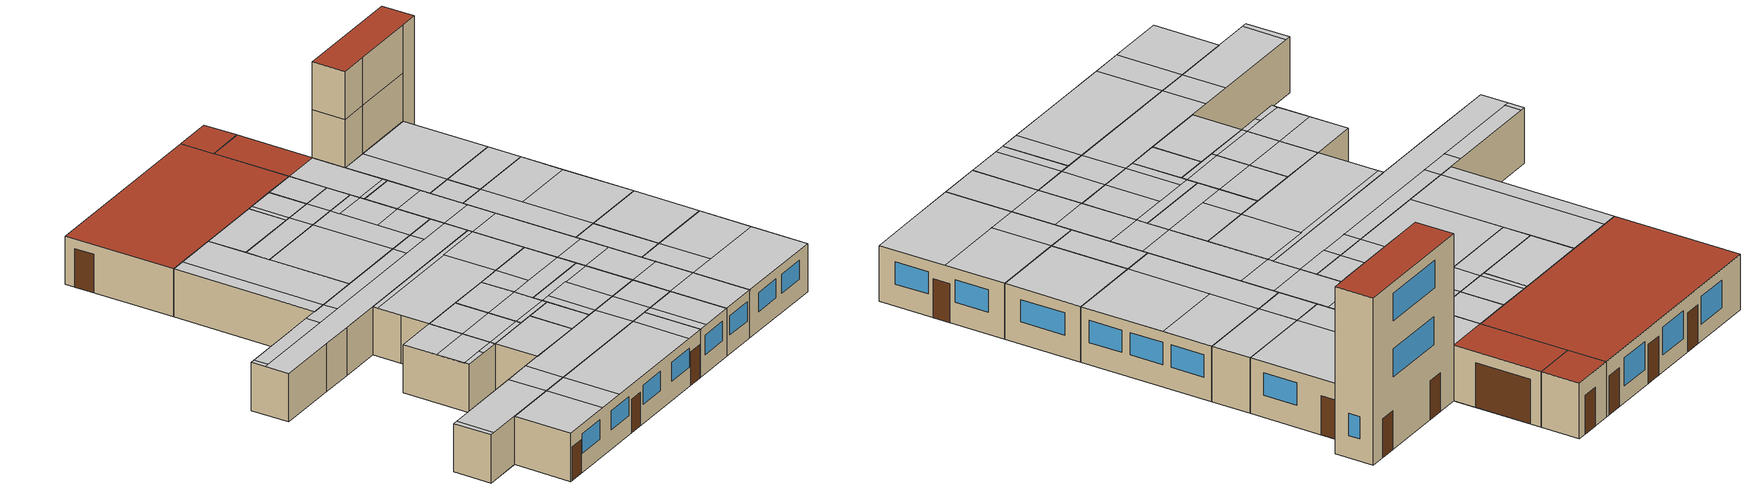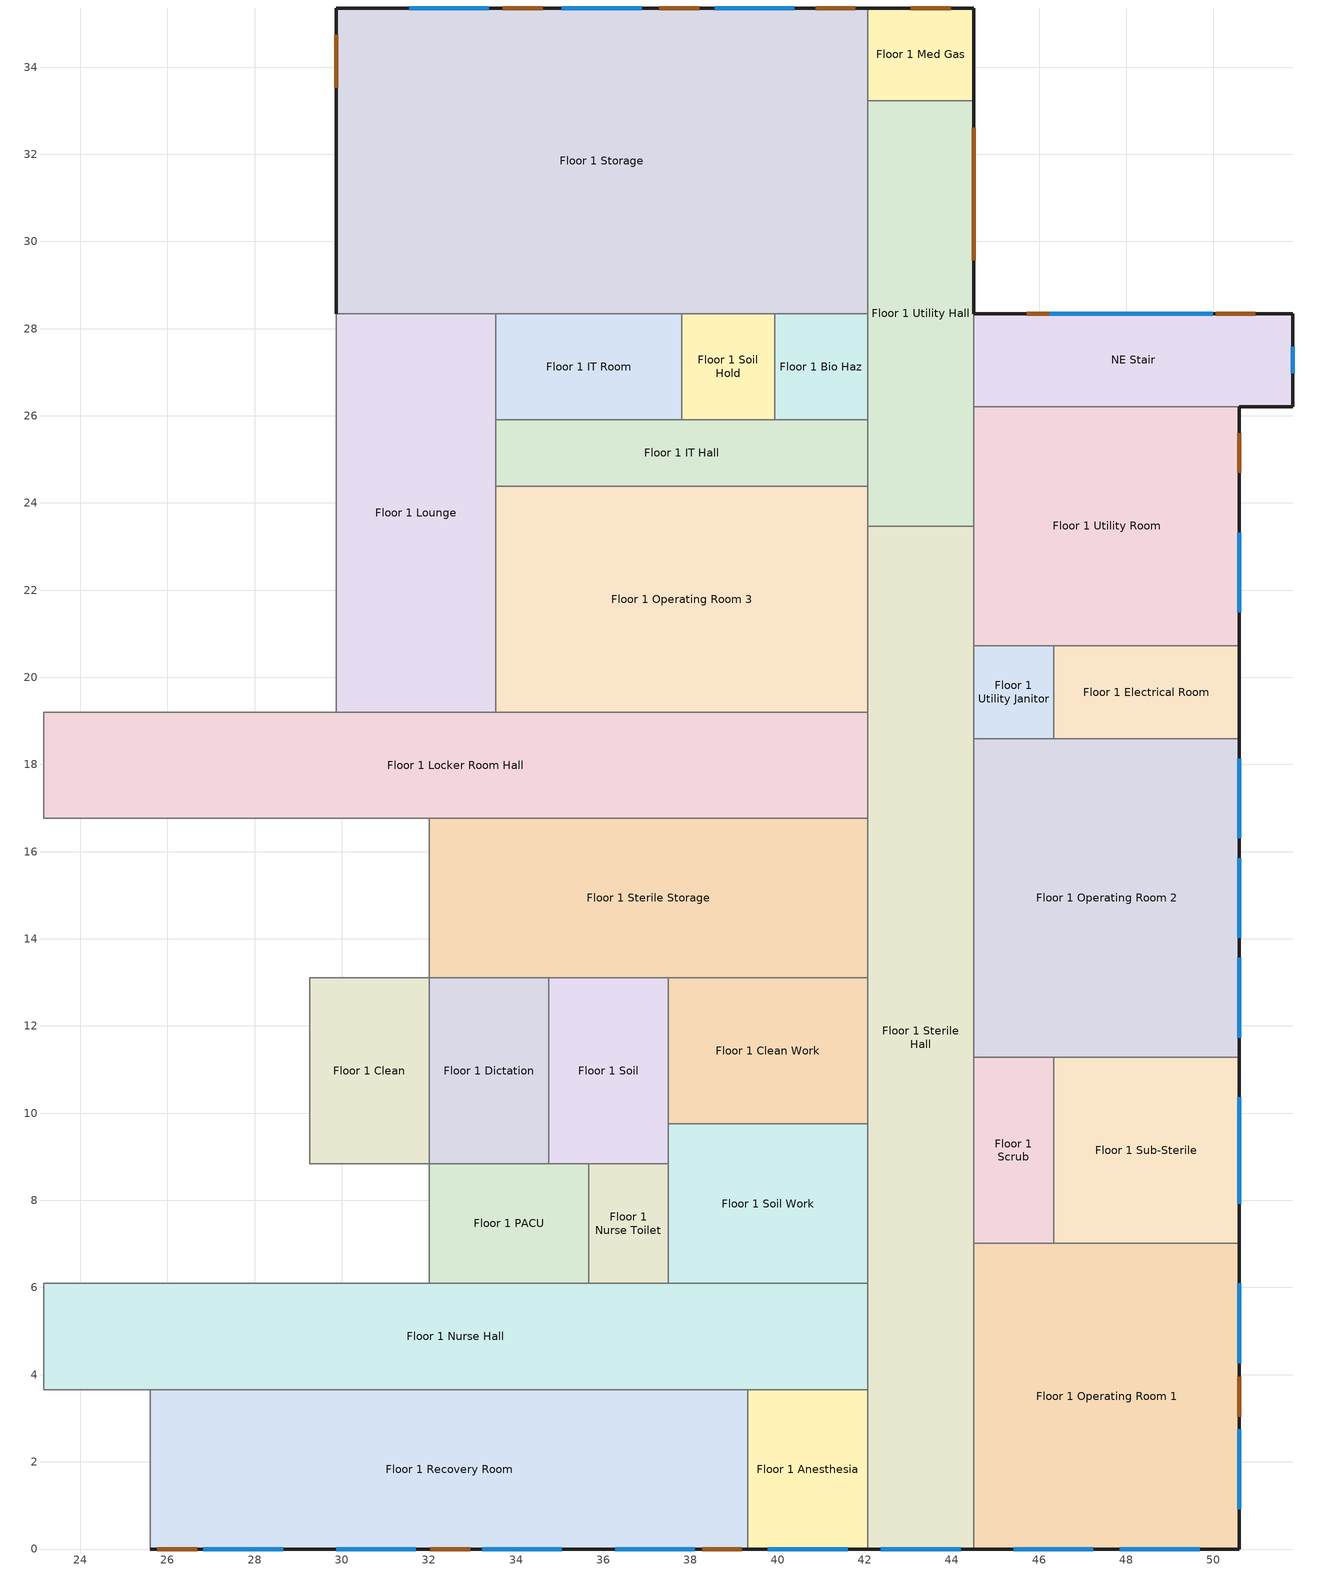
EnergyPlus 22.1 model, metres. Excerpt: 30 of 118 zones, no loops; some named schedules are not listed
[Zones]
Floor 1 Anesthesia
 floor ground (Floor1AnesthesiaSlab_Ffactor): 42.06,3.66 42.06,0 39.32,0 39.32,3.66 z0
 wall outside (nonres_ext_wall_grd): 39.32,0 42.06,0 z0:3.05
 wall to Floor 1 Sterile Hall (int_wall): 42.06,0 42.06,3.66 z0:3.05
 wall to Floor 1 Nurse Hall (int_wall): 42.06,3.66 39.32,3.66 z0:3.05
 wall to Floor 1 Recovery Room (int_wall): 39.32,3.66 39.32,0 z0:3.05
 window (NonresWindow_U_0.364_SHGC_South_0.378): 39.78,0 41.61,0 z1.22:2.44
 ceiling to Floor 2 Exam Hall 3 (int_slab_ceiling): 39.32,0 39.93,0 39.93,3.66 39.32,3.66 z3.05
 ceiling to Floor 2 Exam 4 (int_slab_ceiling): 42.06,3.66 39.93,3.66 39.93,0 42.06,0 z3.05
Floor 1 Bio Haz
 floor adiabatic (Floor1BioHazSlab_Ffactor): 42.06,28.35 42.06,25.91 39.93,25.91 39.93,28.35 z0
 wall to Floor 1 Soil Hold (int_wall): 39.93,28.35 39.93,25.91 z0:3.05
 wall to Floor 1 Utility Hall (int_wall): 42.06,25.91 42.06,28.35 z0:3.05
 wall to Floor 1 Storage (int_wall): 42.06,28.35 39.93,28.35 z0:3.05
 wall to Floor 1 IT Hall (int_wall): 39.93,25.91 42.06,25.91 z0:3.05
 ceiling to Floor 2 Exam 6 (int_slab_ceiling): 42.06,25.91 42.06,28.35 39.93,28.35 39.93,25.91 z3.05
Floor 1 Clean
 floor adiabatic (Floor1CleanSlab_Ffactor): 32,8.84 29.26,8.84 29.26,13.11 32,13.11 z0
 wall to Floor 1 Nurse Station (int_wall): 29.26,8.84 32,8.84 z0:3.05
 wall to Floor 1 Humid (int_wall): 32,13.11 29.26,13.11 z0:3.05
 wall to Floor 1 Nourishment (int_wall): 29.26,13.11 29.26,8.84 z0:3.05
 wall to Floor 1 Dictation (int_wall): 32,8.84 32,13.11 z0:3.05
 ceiling to Floor 2 Exam Hall 2 (int_slab_ceiling): 29.26,8.84 30.78,8.84 30.78,9.14 29.26,9.14 z3.05
 ceiling to Floor 2 Exam 3 (int_slab_ceiling): 32,8.84 32,9.14 30.78,9.14 30.78,8.84 z3.05
 ceiling to Floor 2 X-Ray (int_slab_ceiling): 29.26,13.11 29.26,10.97 32,10.97 32,13.11 z3.05
 ceiling to Floor 2 Reception Hall (int_slab_ceiling): 32,9.14 32,10.97 29.26,10.97 29.26,9.14 z3.05
Floor 1 Clean Work
 floor adiabatic (Floor1CleanWorkSlab_Ffactor): 37.49,9.75 37.49,13.11 42.06,13.11 42.06,9.75 z0
 wall to Floor 1 Sterile Storage (int_wall): 42.06,13.11 37.49,13.11 z0:3.05
 wall to Floor 1 Soil (int_wall): 37.49,13.11 37.49,9.75 z0:3.05
 wall to Floor 1 Sterile Hall (int_wall): 42.06,9.75 42.06,13.11 z0:3.05
 wall to Floor 1 Soil Work (int_wall): 37.49,9.75 42.06,9.75 z0:3.05
 ceiling to Floor 2 Scheduling 1 (int_slab_ceiling): 42.06,13.11 39.01,13.11 39.01,10.97 42.06,10.97 z3.05
 ceiling to Floor 2 X-Ray (int_slab_ceiling): 37.49,13.11 37.49,10.97 39.01,10.97 39.01,13.11 z3.05
 ceiling to Floor 2 Reception Hall (int_slab_ceiling): 42.06,10.97 37.49,10.97 37.49,9.75 42.06,9.75 z3.05
Floor 1 Dictation
 floor adiabatic (Floor1DictationSlab_Ffactor): 34.75,13.11 34.75,8.84 32,8.84 32,13.11 z0
 wall to Floor 1 Sterile Storage (int_wall): 34.75,13.11 32,13.11 z0:3.05
 wall to Floor 1 Soil (int_wall): 34.75,8.84 34.75,13.11 z0:3.05
 wall to Floor 1 PACU (int_wall): 32,8.84 34.75,8.84 z0:3.05
 ceiling to Floor 2 Exam 3 (int_slab_ceiling): 34.75,8.84 34.75,9.14 32,9.14 32,8.84 z3.05
 ceiling to Floor 2 X-Ray (int_slab_ceiling): 32,13.11 32,10.97 34.75,10.97 34.75,13.11 z3.05
 ceiling to Floor 2 Reception Hall (int_slab_ceiling): 34.75,9.14 34.75,10.97 32,10.97 32,9.14 z3.05
Floor 1 Electrical Room
 floor ground (Floor1ElectricalRoomSlab_Ffactor): 50.6,20.73 50.6,18.59 46.33,18.59 46.33,20.73 z0
 wall outside (nonres_ext_wall_grd): 50.6,18.59 50.6,20.73 z0:3.05
 wall to Floor 1 Utility Janitor (int_wall): 46.33,20.73 46.33,18.59 z0:3.05
 wall to Floor 1 Operating Room 2 (int_wall): 46.33,18.59 50.6,18.59 z0:3.05
 wall to Floor 1 Utility Room (int_wall): 50.6,20.73 46.33,20.73 z0:3.05
 ceiling to Floor 2 Exam 5 (int_slab_ceiling): 50.6,18.59 50.6,20.73 46.33,20.73 46.33,18.59 z3.05
Floor 1 IT Hall
 floor adiabatic (Floor1ITHallSlab_Ffactor): 33.53,24.38 33.53,25.91 42.06,25.91 42.06,24.38 z0
 wall to Floor 1 Operating Room 3 (int_wall): 33.53,24.38 42.06,24.38 z0:3.05
 wall to Floor 1 Utility Hall (int_wall): 42.06,24.38 42.06,25.91 z0:3.05
 wall to Floor 1 Lounge (int_wall): 33.53,25.91 33.53,24.38 z0:3.05
 wall to Floor 1 Soil Hold (int_wall): 39.93,25.91 37.8,25.91 z0:3.05
 wall to Floor 1 IT Room (int_wall): 37.8,25.91 33.53,25.91 z0:3.05
 ceiling to Floor 2 Exam 6 (int_slab_ceiling): 42.06,25.91 39.93,25.91 39.93,24.38 42.06,24.38 z3.05
 ceiling to Floor 2 Exam Hall 4 (int_slab_ceiling): 39.93,25.91 38.1,25.91 38.1,24.38 39.93,24.38 z3.05
 ceiling to Floor 2 Exam 7 (int_slab_ceiling): 33.53,24.38 38.1,24.38 38.1,25.91 33.53,25.91 z3.05
Floor 1 IT Room
 floor adiabatic (Floor1ITRoomSlab_Ffactor): 37.8,25.91 33.53,25.91 33.53,28.35 37.8,28.35 z0
 wall to Floor 1 Lounge (int_wall): 33.53,28.35 33.53,25.91 z0:3.05
 wall to Floor 1 Soil Hold (int_wall): 37.8,25.91 37.8,28.35 z0:3.05
 wall to Floor 1 Storage (int_wall): 37.8,28.35 33.53,28.35 z0:3.05
 ceiling to Floor 2 Exam 7 (int_slab_ceiling): 33.53,25.91 37.8,25.91 37.8,28.35 33.53,28.35 z3.05
Floor 1 Locker Room Hall
 floor adiabatic (Floor1LockerRoomHallSlab_Ffactor): 23.16,16.76 23.16,19.2 42.06,19.2 42.06,16.76 z0
 wall to Floor 1 Sterile Hall (int_wall): 42.06,16.76 42.06,19.2 z0:3.05
 wall to Floor 1 Pre-Op Hall (int_wall): 23.16,19.2 23.16,16.76 z0:3.05
 wall to Floor 1 Operating Room 3 (int_wall): 42.06,19.2 33.53,19.2 z0:3.05
 wall to Floor 1 Pre-Op Room 2 (int_wall): 23.16,16.76 27.13,16.76 z0:3.05
 wall to Floor 1 Nourishment (int_wall): 27.13,16.76 29.26,16.76 z0:3.05
 wall to Floor 1 Nurse Janitor (int_wall): 29.26,16.76 32,16.76 z0:3.05
 wall to Floor 1 Sterile Storage (int_wall): 32,16.76 42.06,16.76 z0:3.05
 wall to Floor 1 Locker Room (int_wall): 29.87,19.2 23.16,19.2 z0:3.05
 wall to Floor 1 Lounge (int_wall): 33.53,19.2 29.87,19.2 z0:3.05
 ceiling to Floor 2 Nurse Station 1 (int_slab_ceiling): 42.06,19.2 39.93,19.2 39.93,18.29 42.06,18.29 z3.05
 ceiling to Floor 2 Work Hall (int_slab_ceiling): 42.06,18.29 23.16,18.29 23.16,16.76 42.06,16.76 z3.05
 ceiling to Floor 2 Exam Hall 4 (int_slab_ceiling): 39.93,19.2 38.1,19.2 38.1,18.29 39.93,18.29 z3.05
 ceiling to Floor 2 Exam 7 (int_slab_ceiling): 30.78,19.2 30.78,18.29 38.1,18.29 38.1,19.2 z3.05
 ceiling to Floor 2 Exam Hall 5 (int_slab_ceiling): 28.96,19.2 28.96,18.29 30.78,18.29 30.78,19.2 z3.05
 ceiling to Floor 2 Nurse Station 2 (int_slab_ceiling): 28.96,19.2 23.47,19.2 23.47,18.29 28.96,18.29 z3.05
 ceiling to Floor 2 Exam Hall 6 (int_slab_ceiling): 23.16,18.29 23.47,18.29 23.47,19.2 23.16,19.2 z3.05
Floor 1 Lounge
 floor adiabatic (Floor1LoungeSlab_Ffactor): 29.87,19.2 29.87,28.35 33.53,28.35 33.53,19.2 z0
 wall to Floor 1 Locker Room (int_wall): 29.87,28.35 29.87,19.2 z0:3.05
 wall to Floor 1 Storage (int_wall): 33.53,28.35 29.87,28.35 z0:3.05
 wall to Floor 1 Operating Room 3 (int_wall): 33.53,19.2 33.53,24.38 z0:3.05
 ceiling to Floor 2 Exam 7 (int_slab_ceiling): 33.53,28.35 30.78,28.35 30.78,19.2 33.53,19.2 z3.05
 ceiling to Floor 2 Exam Hall 5 (int_slab_ceiling): 29.87,19.2 30.78,19.2 30.78,28.35 29.87,28.35 z3.05
Floor 1 Med Gas
 floor ground (Floor1MedGasSlab_Ffactor): 42.06,33.22 42.06,35.36 44.5,35.36 44.5,33.22 z0
 wall outside (nonres_ext_wall_grd): 44.5,33.22 44.5,35.36 42.06,35.36 z0:3.05
 wall to Floor 1 Utility Hall (int_wall): 42.06,33.22 44.5,33.22 z0:3.05
 wall to Floor 1 Storage (int_wall): 42.06,35.36 42.06,33.22 z0:3.05
 door (Swinging Door_con): 43.97,35.36 43.06,35.36 z0:2.13
 roof outside (nonres_roof): 42.06,35.36 42.06,33.22 44.5,33.22 44.5,35.36 z3.05
Floor 1 Nurse Hall
 floor adiabatic (Floor1NurseHallSlab_Ffactor): 23.16,6.1 42.06,6.1 42.06,3.66 23.16,3.66 z0
 wall to Floor 1 Step Down (int_wall): 23.16,3.66 25.6,3.66 z0:3.05
 wall to Floor 1 Soil Work (int_wall): 42.06,6.1 37.49,6.1 z0:3.05
 wall to Floor 1 Pre-Op Hall (int_wall): 23.16,6.1 23.16,3.66 z0:3.05
 wall to Floor 1 Sterile Hall (int_wall): 42.06,3.66 42.06,6.1 z0:3.05
 wall to Floor 1 Nurse Toilet (int_wall): 37.49,6.1 35.66,6.1 z0:3.05
 wall to Floor 1 PACU (int_wall): 35.66,6.1 32,6.1 z0:3.05
 wall to Floor 1 Nurse Station (int_wall): 32,6.1 23.16,6.1 z0:3.05
 wall to Floor 1 Recovery Room (int_wall): 25.6,3.66 39.32,3.66 z0:3.05
 ceiling to Floor 2 Exam Hall 1 (int_slab_ceiling): 23.16,3.66 23.47,3.66 23.47,6.1 23.16,6.1 z3.05
 ceiling to Floor 2 Exam 2 (int_slab_ceiling): 28.96,3.66 28.96,6.1 23.47,6.1 23.47,3.66 z3.05
 ceiling to Floor 2 Exam 3 (int_slab_ceiling): 30.78,3.66 38.1,3.66 38.1,6.1 30.78,6.1 z3.05
 ceiling to Floor 2 Exam Hall 2 (int_slab_ceiling): 28.96,3.66 30.78,3.66 30.78,6.1 28.96,6.1 z3.05
 ceiling to Floor 2 Exam Hall 3 (int_slab_ceiling): 39.93,3.66 39.93,6.1 38.1,6.1 38.1,3.66 z3.05
 ceiling to Floor 2 Storage 1 (int_slab_ceiling): 42.06,6.1 39.93,6.1 39.93,3.66 42.06,3.66 z3.05
Floor 1 Nurse Toilet
 floor adiabatic (Floor1NurseToiletSlab_Ffactor): 35.66,6.1 35.66,8.84 37.49,8.84 37.49,6.1 z0
 wall to Floor 1 PACU (int_wall): 35.66,8.84 35.66,6.1 z0:3.05
 wall to Floor 1 Soil (int_wall): 37.49,8.84 35.66,8.84 z0:3.05
 wall to Floor 1 Soil Work (int_wall): 37.49,6.1 37.49,8.84 z0:3.05
 ceiling to Floor 2 Exam 3 (int_slab_ceiling): 35.66,8.84 35.66,6.1 37.49,6.1 37.49,8.84 z3.05
Floor 1 Operating Room 1
 floor ground (Floor1OperatingRoom1Slab_Ffactor): 50.6,7.01 50.6,0 44.5,0 44.5,7.01 z0
 wall outside (nonres_ext_wall_grd): 44.5,0 50.6,0 50.6,7.01 z0:3.05
 wall to Floor 1 Sterile Hall (int_wall): 44.5,7.01 44.5,0 z0:3.05
 wall to Floor 1 Sub-Sterile (int_wall): 50.6,7.01 46.33,7.01 z0:3.05
 wall to Floor 1 Scrub (int_wall): 46.33,7.01 44.5,7.01 z0:3.05
 window (NonresWindow_U_0.364_SHGC_South_0.378): 45.42,0 47.24,0 / 47.85,0 49.68,0 z1.22:2.44
 window (NonresWindow_U_0.364_SHGC_East_0.378): 50.6,0.91 50.6,2.74 / 50.6,4.27 50.6,6.1 z1.22:2.44
 door (Swinging Door_con): 50.6,3.03 50.6,3.95 z0:2.13
 ceiling to Floor 2 Conference (int_slab_ceiling): 50.6,0 50.6,3.66 44.5,3.66 44.5,0 z3.05
 ceiling to Floor 2 Office (int_slab_ceiling): 50.6,7.01 46.33,7.01 46.33,3.66 50.6,3.66 z3.05
 ceiling to Floor 2 Office Hall (int_slab_ceiling): 44.5,3.66 46.33,3.66 46.33,7.01 44.5,7.01 z3.05
Floor 1 Operating Room 2
 floor ground (Floor1OperatingRoom2Slab_Ffactor): 50.6,18.59 50.6,11.28 44.5,11.28 44.5,18.59 z0
 wall outside (nonres_ext_wall_grd): 50.6,11.28 50.6,18.59 z0:3.05
 wall to Floor 1 Utility Janitor (int_wall): 46.33,18.59 44.5,18.59 z0:3.05
 wall to Floor 1 Scrub (int_wall): 44.5,11.28 46.33,11.28 z0:3.05
 wall to Floor 1 Sterile Hall (int_wall): 44.5,18.59 44.5,11.28 z0:3.05
 wall to Floor 1 Sub-Sterile (int_wall): 46.33,11.28 50.6,11.28 z0:3.05
 window (NonresWindow_U_0.364_SHGC_East_0.378): 50.6,11.73 50.6,13.56 / 50.6,16.31 50.6,18.14 / 50.6,14.02 50.6,15.85 z1.22:2.44
 ceiling to Floor 2 Office Hall (int_slab_ceiling): 44.5,18.59 44.5,11.28 46.33,11.28 46.33,18.59 z3.05
 ceiling to Floor 2 Office (int_slab_ceiling): 46.33,15.85 46.33,11.28 50.6,11.28 50.6,15.85 z3.05
 ceiling to Floor 2 Utility (int_slab_ceiling): 46.33,18.59 46.33,15.85 50.6,15.85 50.6,18.59 z3.05
Floor 1 Operating Room 3
 floor adiabatic (Floor1OperatingRoom3Slab_Ffactor): 42.06,24.38 42.06,19.2 33.53,19.2 33.53,24.38 z0
 wall to Floor 1 Utility Hall (int_wall): 42.06,23.47 42.06,24.38 z0:3.05
 wall to Floor 1 Sterile Hall (int_wall): 42.06,19.2 42.06,23.47 z0:3.05
 ceiling to Floor 2 Exam 6 (int_slab_ceiling): 39.93,24.38 39.93,23.77 42.06,23.77 42.06,24.38 z3.05
 ceiling to Floor 2 Exam Hall 4 (int_slab_ceiling): 39.93,24.38 38.1,24.38 38.1,19.2 39.93,19.2 z3.05
 ceiling to Floor 2 Storage 2 (int_slab_ceiling): 39.93,23.77 39.93,21.34 42.06,21.34 42.06,23.77 z3.05
 ceiling to Floor 2 Nurse Station 1 (int_slab_ceiling): 42.06,19.2 42.06,21.34 39.93,21.34 39.93,19.2 z3.05
 ceiling to Floor 2 Exam 7 (int_slab_ceiling): 33.53,19.2 38.1,19.2 38.1,24.38 33.53,24.38 z3.05
Floor 1 PACU
 floor adiabatic (Floor1PACUSlab_Ffactor): 32,6.1 32,8.84 35.66,8.84 35.66,6.1 z0
 wall to Floor 1 Soil (int_wall): 35.66,8.84 34.75,8.84 z0:3.05
 wall to Floor 1 Nurse Station (int_wall): 32,8.84 32,6.1 z0:3.05
 ceiling to Floor 2 Exam 3 (int_slab_ceiling): 32,8.84 32,6.1 35.66,6.1 35.66,8.84 z3.05
Floor 1 Recovery Room
 floor ground (Floor1RecoveryRoomSlab_Ffactor): 39.32,0 25.6,0 25.6,3.66 39.32,3.66 z0
 wall outside (nonres_ext_wall_grd): 25.6,0 39.32,0 z0:3.05
 wall to Floor 1 Step Down (int_wall): 25.6,3.66 25.6,0 z0:3.05
 window (NonresWindow_U_0.364_SHGC_South_0.378): 29.87,0 31.7,0 / 33.22,0 35.05,0 / 36.27,0 38.1,0 / 26.82,0 28.65,0 z1.22:2.44
 door (Swinging Door_con): 32.03,0 32.95,0 / 25.77,0 26.68,0 / 38.27,0 39.18,0 z0:2.13
 ceiling to Floor 2 Exam 2 (int_slab_ceiling): 25.6,0 28.96,0 28.96,3.66 25.6,3.66 z3.05
 ceiling to Floor 2 Exam 3 (int_slab_ceiling): 30.78,0 38.1,0 38.1,3.66 30.78,3.66 z3.05
 ceiling to Floor 2 Exam Hall 2 (int_slab_ceiling): 28.96,0 30.78,0 30.78,3.66 28.96,3.66 z3.05
 ceiling to Floor 2 Exam Hall 3 (int_slab_ceiling): 39.32,3.66 38.1,3.66 38.1,0 39.32,0 z3.05
Floor 1 Scrub
 floor adiabatic (Floor1ScrubSlab_Ffactor): 46.33,7.01 44.5,7.01 44.5,11.28 46.33,11.28 z0
 wall to Floor 1 Sub-Sterile (int_wall): 46.33,7.01 46.33,11.28 z0:3.05
 wall to Floor 1 Sterile Hall (int_wall): 44.5,11.28 44.5,7.01 z0:3.05
 ceiling to Floor 2 Office Hall (int_slab_ceiling): 44.5,7.01 46.33,7.01 46.33,11.28 44.5,11.28 z3.05
Floor 1 Soil
 floor adiabatic (Floor1SoilSlab_Ffactor): 37.49,8.84 34.75,8.84 34.75,13.11 37.49,13.11 z0
 wall to Floor 1 Soil Work (int_wall): 37.49,8.84 37.49,9.75 z0:3.05
 wall to Floor 1 Sterile Storage (int_wall): 37.49,13.11 34.75,13.11 z0:3.05
 ceiling to Floor 2 Exam 3 (int_slab_ceiling): 37.49,8.84 37.49,9.14 34.75,9.14 34.75,8.84 z3.05
 ceiling to Floor 2 X-Ray (int_slab_ceiling): 34.75,13.11 34.75,10.97 37.49,10.97 37.49,13.11 z3.05
 ceiling to Floor 2 Reception Hall (int_slab_ceiling): 37.49,9.14 37.49,10.97 34.75,10.97 34.75,9.14 z3.05
Floor 1 Soil Hold
 floor adiabatic (Floor1SoilHoldSlab_Ffactor): 39.93,28.35 39.93,25.91 37.8,25.91 37.8,28.35 z0
 wall to Floor 1 Storage (int_wall): 39.93,28.35 37.8,28.35 z0:3.05
 ceiling to Floor 2 Exam Hall 4 (int_slab_ceiling): 39.93,28.35 38.1,28.35 38.1,25.91 39.93,25.91 z3.05
 ceiling to Floor 2 Exam 7 (int_slab_ceiling): 37.8,25.91 38.1,25.91 38.1,28.35 37.8,28.35 z3.05
Floor 1 Soil Work
 floor adiabatic (Floor1SoilWorkSlab_Ffactor): 42.06,9.75 42.06,6.1 37.49,6.1 37.49,9.75 z0
 wall to Floor 1 Sterile Hall (int_wall): 42.06,6.1 42.06,9.75 z0:3.05
 ceiling to Floor 2 Exam 3 (int_slab_ceiling): 37.49,6.1 38.1,6.1 38.1,9.14 37.49,9.14 z3.05
 ceiling to Floor 2 Exam Hall 3 (int_slab_ceiling): 38.1,6.1 39.93,6.1 39.93,9.14 38.1,9.14 z3.05
 ceiling to Floor 2 Reception Hall (int_slab_ceiling): 42.06,9.14 42.06,9.75 37.49,9.75 37.49,9.14 z3.05
 ceiling to Floor 2 Dictation (int_slab_ceiling): 42.06,6.1 42.06,9.14 39.93,9.14 39.93,6.1 z3.05
Floor 1 Sterile Hall
 floor ground (Floor1SterileHallSlab_Ffactor): 42.06,23.47 44.5,23.47 44.5,0 42.06,0 z0
 wall outside (nonres_ext_wall_grd): 42.06,0 44.5,0 z0:3.05
 wall to Floor 1 Utility Hall (int_wall): 44.5,23.47 42.06,23.47 z0:3.05
 wall to Floor 1 Sterile Storage (int_wall): 42.06,16.76 42.06,13.11 z0:3.05
 wall to Floor 1 Utility Janitor (int_wall): 44.5,18.59 44.5,20.73 z0:3.05
 wall to Floor 1 Utility Room (int_wall): 44.5,20.73 44.5,23.47 z0:3.05
 window (NonresWindow_U_0.364_SHGC_South_0.378): 42.37,0 44.2,0 z1.22:2.44
 ceiling to Floor 2 Conference (int_slab_ceiling): 44.5,0 44.5,3.66 42.06,3.66 42.06,0 z3.05
 ceiling to Floor 2 Storage 2 (int_slab_ceiling): 42.06,23.47 42.06,21.34 44.5,21.34 44.5,23.47 z3.05
 ceiling to Floor 2 Lounge (int_slab_ceiling): 42.06,6.1 44.5,6.1 44.5,9.14 42.06,9.14 z3.05
 ceiling to Floor 2 Conference Toilet (int_slab_ceiling): 44.5,3.66 44.5,6.1 42.06,6.1 42.06,3.66 z3.05
 ceiling to Floor 2 Scheduling 1 (int_slab_ceiling): 42.06,10.97 44.5,10.97 44.5,16.46 42.06,16.46 z3.05
 ceiling to Floor 2 Work Hall (int_slab_ceiling): 42.06,16.46 44.5,16.46 44.5,18.29 42.06,18.29 z3.05
 ceiling to Floor 2 Reception Hall (int_slab_ceiling): 44.5,9.14 44.5,10.97 42.06,10.97 42.06,9.14 z3.05
 ceiling to Floor 2 Nurse Station 1 (int_slab_ceiling): 44.5,21.34 42.06,21.34 42.06,18.29 44.5,18.29 z3.05
Floor 1 Sterile Storage
 floor adiabatic (Floor1NurseStorageSlab_Ffactor): 42.06,16.76 42.06,13.11 32,13.11 32,16.76 z0
 wall to Floor 1 Nurse Janitor (int_wall): 32,16.76 32,14.94 z0:3.05
 wall to Floor 1 Humid (int_wall): 32,14.94 32,13.11 z0:3.05
 ceiling to Floor 2 Scheduling 1 (int_slab_ceiling): 42.06,13.11 42.06,16.46 39.01,16.46 39.01,13.11 z3.05
 ceiling to Floor 2 Work Hall (int_slab_ceiling): 32,16.76 32,16.46 42.06,16.46 42.06,16.76 z3.05
 ceiling to Floor 2 X-Ray (int_slab_ceiling): 39.01,13.11 39.01,16.46 32,16.46 32,13.11 z3.05
Floor 1 Storage
 floor ground (Floor1StorageSlab_Ffactor): 29.87,35.36 42.06,35.36 42.06,28.35 29.87,28.35 z0
 wall outside (nonres_ext_wall_grd): 42.06,35.36 29.87,35.36 29.87,28.35 z0:3.05
 wall to Floor 1 Utility Hall (int_wall): 42.06,28.35 42.06,33.22 z0:3.05
 window (NonresWindow_U_0.364_SHGC_North_0.378): 40.39,35.36 38.56,35.36 / 36.88,35.36 35.05,35.36 / 33.38,35.36 31.55,35.36 z0.91:2.44
 door (Swinging Door_con): 29.87,34.75 29.87,33.53 z0:2.44; 41.78,35.36 40.87,35.36 / 38.2,35.36 37.29,35.36 / 34.61,35.36 33.69,35.36 z0:2.13
 roof outside (nonres_roof): 42.06,35.36 29.87,35.36 29.87,28.35 42.06,28.35 z3.05
Floor 1 Sub-Sterile
 floor ground (Floor1Sub-SterileSlab_Ffactor): 46.33,7.01 46.33,11.28 50.6,11.28 50.6,7.01 z0
 wall outside (nonres_ext_wall_grd): 50.6,7.01 50.6,11.28 z0:3.05
 window (NonresWindow_U_0.364_SHGC_East_0.378): 50.6,7.92 50.6,10.36 z1.22:2.44
 ceiling to Floor 2 Office (int_slab_ceiling): 46.33,11.28 46.33,7.01 50.6,7.01 50.6,11.28 z3.05
Floor 1 Utility Hall
 floor ground (Floor1UtilityHallSlab_Ffactor): 44.5,23.47 42.06,23.47 42.06,33.22 44.5,33.22 z0
 wall outside (nonres_ext_wall_grd): 44.5,28.35 44.5,33.22 z0:3.05
 wall to Floor 1 Utility Room (int_wall): 44.5,23.47 44.5,26.21 z0:3.05
 wall to NE Stair (int_wall): 44.5,26.21 44.5,28.35 z0:3.05
 door (Overhead Door_con): 44.5,29.57 44.5,32.61 z0:2.44
 ceiling to Floor 2 Storage 2 (int_slab_ceiling): 44.5,23.47 44.5,23.77 42.06,23.77 42.06,23.47 z3.05
 ceiling to Floor 2 Exam 6 (int_slab_ceiling): 44.5,28.35 42.06,28.35 42.06,23.77 44.5,23.77 z3.05
 roof outside (nonres_roof): 42.06,33.22 42.06,28.35 44.5,28.35 44.5,33.22 z3.05
Floor 1 Utility Janitor
 floor adiabatic (Floor1UtilityJanitorSlab_Ffactor): 46.33,18.59 44.5,18.59 44.5,20.73 46.33,20.73 z0
 wall to Floor 1 Utility Room (int_wall): 46.33,20.73 44.5,20.73 z0:3.05
 ceiling to Floor 2 Office Hall (int_slab_ceiling): 44.5,18.59 46.33,18.59 46.33,20.73 44.5,20.73 z3.05
Floor 1 Utility Room
 floor ground (Floor1UtilityRoomSlab_Ffactor): 44.5,20.73 44.5,26.21 50.6,26.21 50.6,20.73 z0
 wall outside (nonres_ext_wall_grd): 50.6,20.73 50.6,26.21 z0:3.05
 wall to NE Stair (int_wall): 50.6,26.21 44.5,26.21 z0:3.05
 window (NonresWindow_U_0.364_SHGC_East_0.378): 50.6,21.49 50.6,23.32 z1.22:2.44
 door (Swinging Door_con): 50.6,24.69 50.6,25.6 z0:2.13
 ceiling to Floor 2 Office Hall (int_slab_ceiling): 46.33,26.21 44.5,26.21 44.5,20.73 46.33,20.73 z3.05
 ceiling to Floor 2 Exam 5 (int_slab_ceiling): 46.33,26.21 46.33,20.73 50.6,20.73 50.6,26.21 z3.05
NE Stair
 floor ground (NEStairSlab_Ffactor): 51.82,28.35 51.82,26.21 44.5,26.21 44.5,28.35 z0
 wall outside (nonres_ext_wall_grd): 50.6,26.21 51.82,26.21 51.82,28.35 44.5,28.35 z0:9.14
 wall to Floor 2 Office Hall (int_wall): 44.5,26.21 46.33,26.21 z3.05:6.1
 wall to Floor 2 Exam 5 (int_wall): 46.33,26.21 50.6,26.21 z3.05:6.1
 wall to Floor 3 Mechanical Hall (int_wall): 44.5,26.21 46.33,26.21 z6.1:9.14
 wall to Floor 2 Exam 6 (int_wall): 44.5,28.35 44.5,26.21 z3.05:6.1
 wall to Floor 3 Mechanical (int_wall): 46.33,26.21 50.6,26.21 z6.1:9.14
 wall to Floor 3 Lounge (int_wall): 44.5,28.35 44.5,26.21 z6.1:9.14
 window (NonresWindow_U_0.364_SHGC_East_0.378): 51.82,26.97 51.82,27.58 z1.22:2.44
 window (NonresWindow_U_0.364_SHGC_North_0.378): 49.99,28.35 46.24,28.35 z7.01:8.53; 49.99,28.35 46.33,28.35 z3.96:5.49
 door (Swinging Door_con): 46.63,28.35 45.72,28.35 / 50.96,28.35 50.05,28.35 z0:2.13
 roof outside (nonres_roof): 51.82,26.21 51.82,28.35 44.5,28.35 44.5,26.21 z9.14
[Building]
OutPatientHealthCare: North Axis {deg}=0; Terrain=City; Loads Convergence Tolerance Value {W}=0.04; Temperature Convergence Tolerance Value {deltaC}=0.2; Solar Distribution=FullInteriorAndExterior; Maximum Number of Warmup Days=25; Minimum Number of Warmup Days=6
[Site:Location]
Site:Location=Buffalo.Niagara.Intl.AP_NY_USA WMO=725280; Latitude {N+ S-}=42.94; Longitude {W- E+}=-78.74; Time Zone Relative to GMT {GMT+/-}=-5; Elevation {m}=215
[SizingPeriod:DesignDay] Day of Month=21; Dry-Bulb Temperature Range Modifier Type=DefaultMultipliers; Humidity Condition Type=Wetbulb; Barometric Pressure {Pa}=98769; Rain {Yes/No}=No; Snow on ground {Yes/No}=No; Daylight Savings Time Indicator=No
Name | Month | Day Type | Maximum Dry-Bulb Temperature {C} | Daily Dry-Bulb Temperature Range {C} | Wetbulb at Maximum Dry-Bulb {C} | Wind Speed {m/s} design conditions vs. traditional 6.71 m/s (15 mph) | Wind Direction {Degrees; N=0, S=180} | Solar Model Indicator | Clearness {0.0 to 1.1} | Wind Speed {m/s} design conditions vs. traditional 3.35 m/s (7mph) | ASHRAE Clear Sky Optical Depth for Beam Irradiance (taub) | ASHRAE Clear Sky Optical Depth for Diffuse Irradiance (taud)
Buffalo.Niagara.Intl.AP_NY_USA Ann Htg 99.6% Condns DB | 1 | WinterDesignDay | -16.3 | 0 | -16.3 | 5.1 | 270 | ASHRAEClearSky | 0
Buffalo.Niagara.Intl.AP_NY_USA Ann Clg .4% Condns DB=>MWB | 7 | SummerDesignDay | 30.3 | 9.3 | 21.8 |  | 240 | ASHRAETau |  | 5.7 | 0.462 | 2.001
[Site:WaterMainsTemperature]
Calculation Method=Correlation; Annual average outdoor air temperature {C}=8.96667; Maximum difference in monthly average outdoor air temperatures {C}=26.2
[Site:GroundTemperature:FCfactorMethod]
January Ground Temperature {C}=9.7; February Ground Temperature {C}=6; March Ground Temperature {C}=-2.2; April Ground Temperature {C}=-3.4; May Ground Temperature {C}=-4.2; June Ground Temperature {C}=2.7; July Ground Temperature {C}=7.5; August Ground Temperature {C}=13.7; September Ground Temperature {C}=18.6; October Ground Temperature {C}=22; November Ground Temperature {C}=20.7; December Ground Temperature {C}=16.5
[Material:NoMass]
Opaque Door panel_con: MediumRough, 0.475973, 0.9, 0.7, 0.7
Overhead Door_con Panel: MediumRough, 0.568097, 0.9, 0.7, 0.7
CP02 CARPET PAD: VeryRough, 0.21648, 0.9, 0.7, 0.8
Nonres_Roof_Insulation: MediumSmooth, 5.30668, 0.9, 0.7, 0.7
Nonres_Exterior_Wall_Insulation_grd: MediumSmooth, 1.18092, 0.9, 0.7, 0.7
[Construction]
Swinging Door_con: Opaque Door panel_con
Overhead Door_con: Overhead Door_con Panel
InteriorFurnishings: Std Wood 6inch
int_wall: G01 13mm gypsum board, G01 13mm gypsum board
int_slab_ceiling: CP02 CARPET PAD, 100mm Normalweight concrete floor
nonres_roof: F13 Built-up roofing, Nonres_Roof_Insulation, F08 Metal surface
nonres_ext_wall_grd: F07 25mm stucco, G01 16mm gypsum board, Nonres_Exterior_Wall_Insulation_grd, G01 16mm gypsum board
NonresWindow_U_0.364_SHGC_South_0.378: Glazing Layer South
NonresWindow_U_0.364_SHGC_North_0.378: Glazing Layer North
NonresWindow_U_0.364_SHGC_East_0.378: Glazing Layer East
[Material]
Name | Roughness | Thickness {m} | Conductivity {W/m-K} | Density {kg/m3} | Specific Heat {J/kg-K} | Thermal Absorptance | Solar Absorptance | Visible Absorptance | Absorptance:Thermal | Absorptance:Solar | Absorptance:Visible
Std Wood 6inch | MediumSmooth | 0.15 | 0.12 | 540 | 1210 | 0.9 | 0.7 | 0.7
F07 25mm stucco | Smooth | 0.0254 | 0.72 | 1856 | 840 | 0.9 | 0.7 | 0.7
F08 Metal surface | Smooth | 0.0008 | 45.28 | 7824 | 500
F13 Built-up roofing | Rough | 0.0095 | 0.16 | 1120 | 1460 |  |  |  | 0.9 | 0.7
G01 13mm gypsum board | Smooth | 0.0127 | 0.16 | 800 | 1090 |  |  |  | 0.9 | 0.7 | 0.5
G01 16mm gypsum board | MediumSmooth | 0.0159 | 0.16 | 800 | 1090
100mm Normalweight concrete floor | MediumRough | 0.1016 | 2.31 | 2322 | 832
[WindowMaterial:SimpleGlazingSystem] U-Factor {W/m2-K}=2.06689; Solar Heat Gain Coefficient=0.378; Visible Transmittance=0.4158
Glazing Layer South; Glazing Layer North; Glazing Layer East
[Construction:FfactorGroundFloor] F-Factor {W/m-K}=0.90012
Name | Area {m2} | PerimeterExposed {m}
Floor1AnesthesiaSlab_Ffactor | 10.0335 | 2.7432
Floor1BioHazSlab_Ffactor; Floor1SoilHoldSlab_Ffactor | 5.20257 | 0
Floor1CleanSlab_Ffactor; Floor1DictationSlab_Ffactor; Floor1SoilSlab_Ffactor | 11.7058 | 0
Floor1CleanWorkSlab_Ffactor | 15.329 | 0
Floor1ElectricalRoomSlab_Ffactor | 9.1045 | 2.1336
Floor1ITHallSlab_Ffactor | 13.0064 | 0
Floor1ITRoomSlab_Ffactor | 10.4051 | 0
Floor1LockerRoomHallSlab_Ffactor; Floor1NurseHallSlab_Ffactor | 46.0799 | 0
Floor1LoungeSlab_Ffactor | 33.4451 | 0
Floor1MedGasSlab_Ffactor | 5.20257 | 4.572
Floor1NurseToiletSlab_Ffactor | 5.01676 | 0
Floor1OperatingRoom1Slab_Ffactor | 42.7354 | 13.1064
Floor1OperatingRoom2Slab_Ffactor | 44.5935 | 7.3152
Floor1OperatingRoom3Slab_Ffactor | 44.2218 | 0
Floor1PACUSlab_Ffactor | 10.0335 | 0
Floor1RecoveryRoomSlab_Ffactor | 50.1676 | 13.716
Floor1ScrubSlab_Ffactor | 7.80386 | 0
Floor1SoilWorkSlab_Ffactor | 16.7225 | 0
Floor1SterileHallSlab_Ffactor | 57.2283 | 2.4384
Floor1NurseStorageSlab_Ffactor | 36.7896 | 0
Floor1StorageSlab_Ffactor | 85.4708 | 19.2024
Floor1Sub-SterileSlab_Ffactor | 18.209 | 4.2672
Floor1UtilityHallSlab_Ffactor | 23.7832 | 4.8768
Floor1UtilityJanitorSlab_Ffactor | 3.90193 | 0
Floor1UtilityRoomSlab_Ffactor | 33.4451 | 5.4864
NEStairSlab_Ffactor | 15.6077 | 10.668
[Zone] Type=1; Multiplier=1; Ceiling Height {m}=-9999; Floor Area {m2}=autocalculate; Part of Total Floor Area=Yes
Name | Volume {m3}
Floor 1 Anesthesia; Floor 1 PACU | 30.5822
Floor 1 Bio Haz; Floor 1 Med Gas; Floor 1 Soil Hold | 15.8574
Floor 1 Clean; Floor 1 Dictation; Floor 1 Soil | 35.6792
Floor 1 Clean Work | 46.7228
Floor 1 Electrical Room | 27.7505
Floor 1 IT Hall | 39.6436
Floor 1 IT Room | 31.7149
Floor 1 Locker Room Hall; Floor 1 Nurse Hall | 140.4516
Floor 1 Lounge; Floor 1 Utility Room | 101.9406
Floor 1 Nurse Toilet | 15.2911
Floor 1 Operating Room 1 | 130.2575
Floor 1 Operating Room 2 | 135.9209
Floor 1 Operating Room 3 | 134.7882
Floor 1 Recovery Room | 152.911
Floor 1 Scrub | 23.7862
Floor 1 Soil Work | 50.9703
Floor 1 Sterile Hall | 174.4318
Floor 1 Sterile Storage | 112.1347
Floor 1 Storage | 260.515
Floor 1 Sub-Sterile | 55.501
Floor 1 Utility Hall | 72.4911
Floor 1 Utility Janitor | 11.8931
NE Stair | 142.7169
[InternalMass] Construction=InteriorFurnishings
Name | Zone or ZoneList | Surface Area {m2}
Floor 1 Anesthesia_InternalMass_1 | Floor 1 Anesthesia | 20.0671
Floor 1 Bio Haz_InternalMass_1 | Floor 1 Bio Haz | 10.4051
Floor 1 Clean_InternalMass_1 | Floor 1 Clean | 23.4116
Floor 1 Clean Work_InternalMass_1 | Floor 1 Clean Work | 30.658
Floor 1 Dictation_InternalMass_1 | Floor 1 Dictation | 23.4116
Floor 1 Electrical Room_InternalMass_1 | Floor 1 Electrical Room | 18.209
Floor 1 IT Hall_InternalMass_1 | Floor 1 IT Hall | 26.0129
Floor 1 IT Room_InternalMass_1 | Floor 1 IT Room | 20.8103
Floor 1 Locker Room Hall_InternalMass_1 | Floor 1 Locker Room Hall | 92.1598
Floor 1 Lounge_InternalMass_1 | Floor 1 Lounge | 66.8902
Floor 1 Med Gas_InternalMass_1 | Floor 1 Med Gas | 10.4051
Floor 1 Nurse Hall_InternalMass_1 | Floor 1 Nurse Hall | 92.1598
Floor 1 Nurse Toilet_InternalMass_1 | Floor 1 Nurse Toilet | 10.0335
Floor 1 Operating Room 1_InternalMass_1 | Floor 1 Operating Room 1 | 85.4708
Floor 1 Operating Room 2_InternalMass_1 | Floor 1 Operating Room 2 | 89.1869
Floor 1 Operating Room 3_InternalMass_1 | Floor 1 Operating Room 3 | 88.4437
Floor 1 PACU_InternalMass_1 | Floor 1 PACU | 20.0671
Floor 1 Recovery Room_InternalMass_1 | Floor 1 Recovery Room | 100.3353
Floor 1 Scrub_InternalMass_1 | Floor 1 Scrub | 15.6077
Floor 1 Soil_InternalMass_1 | Floor 1 Soil | 23.4116
Floor 1 Soil Hold_InternalMass_1 | Floor 1 Soil Hold | 10.4051
Floor 1 Soil Work_InternalMass_1 | Floor 1 Soil Work | 33.4451
Floor 1 Sterile Hall_InternalMass_1 | Floor 1 Sterile Hall | 114.4565
Floor 1 Sterile Storage_InternalMass_1 | Floor 1 Sterile Storage | 73.5792
Floor 1 Storage_InternalMass_1 | Floor 1 Storage | 170.9416
Floor 1 Sub-Sterile_InternalMass_1 | Floor 1 Sub-Sterile | 36.418
Floor 1 Utility Hall_InternalMass_1 | Floor 1 Utility Hall | 47.5664
Floor 1 Utility Janitor_InternalMass_1 | Floor 1 Utility Janitor | 7.8039
Floor 1 Utility Room_InternalMass_1 | Floor 1 Utility Room | 66.8902
NE Stair_InternalMass_1 | NE Stair | 31.2154
[People] Fraction Radiant=0.3; Sensible Heat Fraction=AUTOCALCULATE; Activity Level Schedule=ACTIVITY_SCH; Enable ASHRAE 55 Comfort Warnings=No; Mean Radiant Temperature Calculation Type=ZoneAveraged; Work Efficiency Schedule=WORK_EFF_SCH; Clothing Insulation Calculation Method=ClothingInsulationSchedule; Clothing Insulation Schedule=CLOTHING_SCH; Air Velocity Schedule=AIR_VELO_SCH; Thermal Comfort Model 1 Type=FANGER
Name | Zone or ZoneList or Space or SpaceList | Number of People Schedule | Number of People Calculation Method | People per Floor Area {person/m2} | Number of People
Floor 1 Anesthesia People | Floor 1 Anesthesia | BLDG_OCC_SCH | People/Area | 0.215299
Floor 1 Clean People | Floor 1 Clean | BLDG_OCC_SCH | People/Area | 0.215299
Floor 1 Clean Work People | Floor 1 Clean Work | BLDG_OCC_SCH | People/Area | 0.215299
Floor 1 Dictation People | Floor 1 Dictation | OFFICE_OCC_w_SB_SCH | People/Area | 0.0538248
Floor 1 IT Room People | Floor 1 IT Room | OFFICE_OCC_w_SB_SCH | People/Area | 0.0538248
Floor 1 Lounge People | Floor 1 Lounge | BLDG_OCC_SCH | People/Area | 0.161474
Floor 1 Operating Room 1 People | Floor 1 Operating Room 1 | BLDG_OCC_SCH | People/Area | 0.215299
Floor 1 Operating Room 2 People | Floor 1 Operating Room 2 | BLDG_OCC_SCH | People/Area | 0.215299
Floor 1 Operating Room 3 People | Floor 1 Operating Room 3 | BLDG_OCC_SCH | People/Area | 0.215299
Floor 1 PACU People | Floor 1 PACU | BLDG_OCC_SCH | People/Area | 0.215299
Floor 1 Recovery Room People | Floor 1 Recovery Room | BLDG_OCC_SCH | People/Area | 0.215299
Floor 1 Soil People | Floor 1 Soil | BLDG_OCC_SCH | People/Area | 0.215299
Floor 1 Soil Hold People | Floor 1 Soil Hold | BLDG_OCC_SCH | People/Area | 0.215299
Floor 1 Soil Work People | Floor 1 Soil Work | BLDG_OCC_SCH | People/Area | 0.215299
Floor 1 Electrical Room People | Floor 1 Electrical Room | BLDG_OCC_SCH | People |  | 0.147
Floor 1 IT Hall People | Floor 1 IT Hall | BLDG_OCC_SCH | People |  | 0.7
Floor 1 Locker Room Hall People | Floor 1 Locker Room Hall | BLDG_OCC_SCH | People |  | 2.48
Floor 1 Med Gas People | Floor 1 Med Gas | BLDG_OCC_SCH | People |  | 0.112
Floor 1 Nurse Hall People | Floor 1 Nurse Hall | BLDG_OCC_SCH | People |  | 2.48
Floor 1 Nurse Toilet People | Floor 1 Nurse Toilet | BLDG_OCC_SCH | People |  | 0.27
Floor 1 Scrub People | Floor 1 Scrub | BLDG_OCC_SCH | People |  | 0.42
Floor 1 Sterile Hall People | Floor 1 Sterile Hall | BLDG_OCC_SCH | People |  | 3.08
Floor 1 Sterile Storage People | Floor 1 Sterile Storage | BLDG_OCC_SCH | People |  | 0.792
Floor 1 Storage People | Floor 1 Storage | BLDG_OCC_SCH | People |  | 1.84
Floor 1 Sub-Sterile People | Floor 1 Sub-Sterile | BLDG_OCC_SCH | People |  | 0.98
Floor 1 Utility Hall People | Floor 1 Utility Hall | BLDG_OCC_SCH | People |  | 1.28
Floor 1 Utility Janitor People | Floor 1 Utility Janitor | BLDG_OCC_SCH | People |  | 0.084
Floor 1 Bio Haz People | Floor 1 Bio Haz | BLDG_OCC_SCH | People |  | 0.112
Floor 1 Utility Room People | Floor 1 Utility Room | BLDG_OCC_SCH | People |  | 0.72
[PEOPLE]
NE Stair People: Zone or ZoneList or Space or SpaceList=NE Stair; Number of People Schedule=BLDG_OCC_SCH; Number of People Calculation Method=People; Number of People=0.84; Fraction Radiant=0.3; Sensible Heat Fraction=AUTOCALCULATE; Activity Level Schedule=ACTIVITY_SCH; Carbon Dioxide Generation Rate {m3/s-W}=3.82e-08; Enable ASHRAE 55 Comfort Warnings=No; Mean Radiant Temperature Calculation Type=ZoneAveraged; Work Efficiency Schedule=WORK_EFF_SCH; Clothing Insulation Calculation Method=ClothingInsulationSchedule; Clothing Insulation Calculation Method Schedule=AIR_VELO_SCH; Clothing Insulation Schedule=FANGER
[Lights] Design Level Calculation Method=Watts/Area; Return Air Fraction=0; Fraction Radiant=0.7; Fraction Visible=0.2; Fraction Replaceable=1; Return Air Fraction Calculated from Plenum Temperature=No
Name | Zone or ZoneList or Space or SpaceList | Schedule | Watts per Zone Floor Area {W/m2}
Floor 1 Anesthesia_Lights | Floor 1 Anesthesia | ltg_sch_anesthesia | 15.06946
Floor 1 Bio Haz_Lights | Floor 1 Bio Haz | ltg_sch_storage | 4.09028
Floor 1 Clean_Lights | Floor 1 Clean | ltg_sch_clean | 15.06946
Floor 1 Clean Work_Lights | Floor 1 Clean Work | ltg_sch_clean | 15.06946
Floor 1 Dictation_Lights | Floor 1 Dictation | ltg_sch_office | 7.96529
Floor 1 Electrical Room_Lights | Floor 1 Electrical Room | ltg_sch_exam | 15.06946
Floor 1 IT Hall_Lights | Floor 1 IT Hall | ltg_sch_corridor | 8.75471
Floor 1 IT Room_Lights | Floor 1 IT Room | ltg_sch_office | 7.96529
Floor 1 Locker Room Hall_Lights | Floor 1 Locker Room Hall | ltg_sch_corridor | 8.75471
Floor 1 Lounge_Lights | Floor 1 Lounge | ltg_sch_lounge | 4.52084
Floor 1 Med Gas_Lights | Floor 1 Med Gas | ltg_sch_storage | 4.09028
Floor 1 Nurse Hall_Lights | Floor 1 Nurse Hall | ltg_sch_corridor | 8.75471
Floor 1 Nurse Toilet_Lights | Floor 1 Nurse Toilet | ltg_sch_toilet | 6.78126
Floor 1 Operating Room 1_Lights | Floor 1 Operating Room 1 | ltg_sch_operation | 24.32641
Floor 1 Operating Room 2_Lights | Floor 1 Operating Room 2 | ltg_sch_operation | 24.32641
Floor 1 Operating Room 3_Lights | Floor 1 Operating Room 3 | ltg_sch_operation | 24.32641
Floor 1 PACU_Lights | Floor 1 PACU | ltg_sch_recovery | 13.45487
Floor 1 Recovery Room_Lights | Floor 1 Recovery Room | ltg_sch_recovery | 13.45487
Floor 1 Scrub_Lights | Floor 1 Scrub | ltg_sch_corridor | 8.75471
Floor 1 Soil_Lights | Floor 1 Soil | ltg_sch_soiled | 15.06946
Floor 1 Soil Hold_Lights | Floor 1 Soil Hold | ltg_sch_soiled | 15.06946
Floor 1 Soil Work_Lights | Floor 1 Soil Work | ltg_sch_soiled | 15.06946
Floor 1 Sterile Hall_Lights | Floor 1 Sterile Hall | ltg_sch_corridor | 8.75471
Floor 1 Sterile Storage_Lights | Floor 1 Sterile Storage | ltg_sch_floor_1_sterile_storage | 4.53137
Floor 1 Storage_Lights | Floor 1 Storage | ltg_sch_storage | 4.09028
Floor 1 Sub-Sterile_Lights | Floor 1 Sub-Sterile | ltg_sch_corridor | 8.75471
Floor 1 Utility Hall_Lights | Floor 1 Utility Hall | ltg_sch_corridor | 8.75471
Floor 1 Utility Janitor_Lights | Floor 1 Utility Janitor | ltg_sch_storage | 4.09028
Floor 1 Utility Room_Lights | Floor 1 Utility Room | ltg_sch_storage | 4.09028
NE Stair_Lights | NE Stair | ltg_sch_corridor | 8.75471
[ElectricEquipment] Schedule=BLDG_EQUIP_SCH; Design Level Calculation Method=EquipmentLevel; Fraction Latent=0; Fraction Radiant=0.5; Fraction Lost=0
Name | Zone or ZoneList or Space or SpaceList | Design Level {W}
Floor 1 Anesthesia_PlugMisc_Equip | Floor 1 Anesthesia | 216.0219
Floor 1 Bio Haz_PlugMisc_Equip | Floor 1 Bio Haz | 5.6188
Floor 1 Clean_PlugMisc_Equip | Floor 1 Clean | 252.0255
Floor 1 Clean Work_PlugMisc_Equip | Floor 1 Clean Work | 330.0334
Floor 1 Dictation_PlugMisc_Equip | Floor 1 Dictation | 138.5965
Floor 1 Electrical Room_PlugMisc_Equip | Floor 1 Electrical Room | 490.0041
Floor 1 IT Hall_PlugMisc_Equip | Floor 1 IT Hall | 56.0577
Floor 1 IT Room_PlugMisc_Equip | Floor 1 IT Room | 123.1969
Floor 1 Locker Room Hall_PlugMisc_Equip | Floor 1 Locker Room Hall | 198.6044
Floor 1 Lounge_PlugMisc_Equip | Floor 1 Lounge | 1079.94
Floor 1 Med Gas_PlugMisc_Equip | Floor 1 Med Gas | 5.6188
Floor 1 Nurse Hall_PlugMisc_Equip | Floor 1 Nurse Hall | 198.6044
Floor 1 Nurse Toilet_PlugMisc_Equip | Floor 1 Nurse Toilet | 21.6223
Floor 1 Operating Room 1_PlugMisc_Equip | Floor 1 Operating Room 1 | 1840.19
Floor 1 Operating Room 2_PlugMisc_Equip | Floor 1 Operating Room 2 | 1920.19
Floor 1 Operating Room 3_PlugMisc_Equip | Floor 1 Operating Room 3 | 1904.19
Floor 1 PACU_PlugMisc_Equip | Floor 1 PACU | 323.9826
Floor 1 Recovery Room_PlugMisc_Equip | Floor 1 Recovery Room | 1619.91
Floor 1 Scrub_PlugMisc_Equip | Floor 1 Scrub | 33.6346
Floor 1 Soil_PlugMisc_Equip | Floor 1 Soil | 252.0255
Floor 1 Soil Hold_PlugMisc_Equip | Floor 1 Soil Hold | 112.0113
Floor 1 Soil Work_PlugMisc_Equip | Floor 1 Soil Work | 360.0364
Floor 1 Sterile Hall_PlugMisc_Equip | Floor 1 Sterile Hall | 246.6539
Floor 1 Sterile Storage_PlugMisc_Equip | Floor 1 Sterile Storage | 39.7328
Floor 1 Storage_PlugMisc_Equip | Floor 1 Storage | 92.3085
Floor 1 Sub-Sterile_PlugMisc_Equip | Floor 1 Sub-Sterile | 78.4808
Floor 1 Utility Hall_PlugMisc_Equip | Floor 1 Utility Hall | 102.5055
Floor 1 Utility Janitor_PlugMisc_Equip | Floor 1 Utility Janitor | 4.2141
Floor 1 Utility Room_PlugMisc_Equip | Floor 1 Utility Room | 36.1207
NE Stair_PlugMisc_Equip | NE Stair | 67.2692
[GasEquipment] Schedule=BLDG_EQUIP_SCH_BASE; Design Level Calculation Method=EquipmentLevel; Fraction Latent=0; Fraction Radiant=0; Fraction Lost=0.5
Name | Zone or ZoneList or Space or SpaceList | Design Level {W}
Floor 1 Operating Room 1_GasMisc_Equip | Floor 1 Operating Room 1 | 3217.98
Floor 1 Operating Room 2_GasMisc_Equip | Floor 1 Operating Room 2 | 3357.89
Floor 1 Operating Room 3_GasMisc_Equip | Floor 1 Operating Room 3 | 3329.91
[Exterior:Lights] Control Option=AstronomicalClock
Name | Schedule | Design Level {W}
Exterior_Lights_a | Exterior_lighting_schedule_a | 187.48
Exterior_Lights_b | Exterior_lighting_schedule_b_2016 | 1512.04
Exterior_Lights_c | Exterior_lighting_schedule_c_2016 | 4472.28
[ZoneInfiltration:DesignFlowRate] Schedule=INFIL_SCH; Design Flow Rate Calculation Method=Flow/ExteriorWallArea; Flow per Exterior Surface Area {m3/s-m2}=0.000569572; Constant Term Coefficient=0; Temperature Term Coefficient=0; Velocity Term Coefficient=0.224; Velocity Squared Term Coefficient=0
Name | Zone or ZoneList
Floor 1 Anesthesia_Infiltration | Floor 1 Anesthesia
Floor 1 Electrical Room_Infiltration | Floor 1 Electrical Room
Floor 1 Med Gas_Infiltration | Floor 1 Med Gas
Floor 1 Operating Room 1_Infiltration | Floor 1 Operating Room 1
Floor 1 Operating Room 2_Infiltration | Floor 1 Operating Room 2
Floor 1 Recovery Room_Infiltration | Floor 1 Recovery Room
Floor 1 Storage_Infiltration | Floor 1 Storage
Floor 1 Sub-Sterile_Infiltration | Floor 1 Sub-Sterile
Floor 1 Utility Hall_Infiltration | Floor 1 Utility Hall
Floor 1 Utility Room_Infiltration | Floor 1 Utility Room
NE Stair_Infiltration | NE Stair
[Schedule:Compact]
Exterior_lighting_schedule_a: Through:12/31, For:AllDays, Until: 06:00, 0, Until: 24:00, 1
Exterior_lighting_schedule_b_2016: Through:12/31, For:AllDays, Until: 06:00, 0.5, Until: 24:00, 1
Exterior_lighting_schedule_c_2016: Through:12/31, For:AllDays, Until: 06:00, 0.5, Until: 19:00, 1, Until: 24:00, 0.5
INFIL_SCH: Through: 12/31, For: Weekdays, Until: 06:00, 1, Until: 19:00, 0.25, Until: 24:00, 1, For: Saturday, Until: 06:00, 1, Until: 19:00, 0.25, Until: 24:00, 1, For: SummerDesignDay WinterDesignDay, Until: 06:00, 1, Until: 19:00, 0.25, Until: 24:00, 1, For: Sunday Holidays AllOtherDays, Until: 06:00, 1, Until: 19:00, 1, Until: 24:00, 1
BLDG_EQUIP_SCH: Through: 12/31, For: Weekdays, Until: 04:00, 0.297138, Until: 06:00, 0.49523, Until: 18:00, 0.990461, Until: 20:00, 0.49523, Until: 24:00, 0.297138, For: SummerDesignDay, Until: 04:00, 0.3, Until: 06:00, 0.5, Until: 18:00, 1, Until: 20:00, 0.5, Until: 24:00, 0.3, For: WinterDesignDay, Until: 07:00, 0.3, Until: 09:00, 0.5, Until: 15:00, 0.8, Until: 20:00, 0.5, Until: 24:00, 0.3, For: Saturday, Until: 07:00, 0.297138, Until: 09:00, 0.49523, Until: 15:00, 0.792368, Until: 20:00, 0.49523, Until: 24:00, 0.297138, For: Sunday Holidays AllOtherDays, Until: 08:00, 0.297138, Until: 17:00, 0.49523, Until: 24:00, 0.297138
BLDG_EQUIP_SCH_BASE: Through: 12/31, For: Weekdays, Until: 04:00, 0.3, Until: 06:00, 0.5, Until: 18:00, 1, Until: 20:00, 0.5, Until: 24:00, 0.3, For: SummerDesignDay, Until: 04:00, 0.3, Until: 06:00, 0.5, Until: 18:00, 1, Until: 20:00, 0.5, Until: 24:00, 0.3, For: WinterDesignDay, Until: 07:00, 0.3, Until: 09:00, 0.5, Until: 15:00, 0.8, Until: 20:00, 0.5, Until: 24:00, 0.3, For: Saturday, Until: 07:00, 0.3, Until: 09:00, 0.5, Until: 15:00, 0.8, Until: 20:00, 0.5, Until: 24:00, 0.3, For: Sunday Holidays AllOtherDays, Until: 08:00, 0.3, Until: 17:00, 0.5, Until: 24:00, 0.3
[SCHEDULE:COMPACT]
ltg_sch_office: Through: 12/31, For: SummerDesignDay, Until: 24:00, 1, For: WinterDesignDay, Until: 24:00, 0, For: Weekdays, Until: 4:00, 0.0625, Until: 6:00, 0.1875, Until: 7:00, 0.375, Until: 18:00, 0.5625, Until: 20:00, 0.375, Until: 22:00, 0.1875, Until: 24:00, 0.0625, For: Saturday, Until: 7:00, 0.0625, Until: 9:00, 0.1875, Until: 15:00, 0.25, Until: 20:00, 0.1875, Until: 24:00, 0.0625, For: AllOtherDays, Until: 8:00, 0.03125, Until: 17:00, 0.0625, Until: 24:00, 0.03125
ltg_sch_operation; ltg_sch_lounge; ltg_sch_exam; ltg_sch_anesthesia; ltg_sch_soiled; ltg_sch_clean; ltg_sch_recovery: Through: 12/31, For: SummerDesignDay, Until: 24:00, 1, For: WinterDesignDay, Until: 24:00, 0, For: Weekdays, Until: 4:00, 0.1, Until: 6:00, 0.3, Until: 7:00, 0.6, Until: 18:00, 0.9, Until: 20:00, 0.6, Until: 22:00, 0.3, Until: 24:00, 0.1, For: Saturday, Until: 7:00, 0.1, Until: 9:00, 0.3, Until: 15:00, 0.4, Until: 20:00, 0.3, Until: 24:00, 0.1, For: AllOtherDays, Until: 8:00, 0.05, Until: 17:00, 0.1, Until: 24:00, 0.05
ltg_sch_floor_1_sterile_storage: Through: 12/31, For: SummerDesignDay, Until: 24:00, 1, For: WinterDesignDay, Until: 24:00, 0, For: Weekdays, Until: 4:00, 0.06148, Until: 6:00, 0.18444, Until: 7:00, 0.36889, Until: 18:00, 0.55333, Until: 20:00, 0.36889, Until: 22:00, 0.18444, Until: 24:00, 0.06148, For: Saturday, Until: 7:00, 0.06148, Until: 9:00, 0.18444, Until: 15:00, 0.24592, Until: 20:00, 0.18444, Until: 24:00, 0.06148, For: AllOtherDays, Until: 8:00, 0.03074, Until: 17:00, 0.06148, Until: 24:00, 0.03074
ltg_sch_storage: Through: 12/31, For: SummerDesignDay, Until: 24:00, 1, For: WinterDesignDay, Until: 24:00, 0, For: Weekdays, Until: 4:00, 0.04375, Until: 6:00, 0.13125, Until: 7:00, 0.2625, Until: 18:00, 0.39375, Until: 20:00, 0.2625, Until: 22:00, 0.13125, Until: 24:00, 0.04375, For: Saturday, Until: 7:00, 0.04375, Until: 9:00, 0.13125, Until: 15:00, 0.175, Until: 20:00, 0.13125, Until: 24:00, 0.04375, For: AllOtherDays, Until: 8:00, 0.02188, Until: 17:00, 0.04375, Until: 24:00, 0.02188
ltg_sch_corridor: Through: 12/31, For: SummerDesignDay, Until: 24:00, 1, For: WinterDesignDay, Until: 24:00, 0, For: Weekdays, Until: 4:00, 0.09199, Until: 6:00, 0.27597, Until: 7:00, 0.55194, Until: 18:00, 0.82791, Until: 20:00, 0.55194, Until: 22:00, 0.27597, Until: 24:00, 0.09199, For: Saturday, Until: 7:00, 0.09199, Until: 9:00, 0.27597, Until: 15:00, 0.36796, Until: 20:00, 0.27597, Until: 24:00, 0.09199, For: AllOtherDays, Until: 8:00, 0.046, Until: 17:00, 0.09199, Until: 24:00, 0.046
ltg_sch_toilet: Through: 12/31, For: SummerDesignDay, Until: 24:00, 1, For: WinterDesignDay, Until: 24:00, 0, For: Weekdays, Until: 4:00, 0.055, Until: 6:00, 0.165, Until: 7:00, 0.33, Until: 18:00, 0.495, Until: 20:00, 0.33, Until: 22:00, 0.165, Until: 24:00, 0.055, For: Saturday, Until: 7:00, 0.055, Until: 9:00, 0.165, Until: 15:00, 0.22, Until: 20:00, 0.165, Until: 24:00, 0.055, For: AllOtherDays, Until: 8:00, 0.0275, Until: 17:00, 0.055, Until: 24:00, 0.0275
